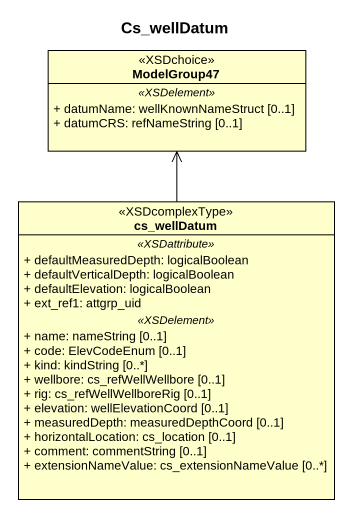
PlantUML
@startuml
title Cs_wellDatum
hide circle
hide empty members
skinparam classAttributeIconSize 0
class ModelGroup47 <<XSDchoice>> {
  .. <<XSDelement>> ..
  + datumName: wellKnownNameStruct [0..1]
  + datumCRS: refNameString [0..1]
}
class cs_wellDatum <<XSDcomplexType>> {
  .. <<XSDattribute>> ..
  + defaultMeasuredDepth: logicalBoolean
  + defaultVerticalDepth: logicalBoolean
  + defaultElevation: logicalBoolean
  + ext_ref1: attgrp_uid
  .. <<XSDelement>> ..
  + name: nameString [0..1]
  + code: ElevCodeEnum [0..1]
  + kind: kindString [0..*]
  + wellbore: cs_refWellWellbore [0..1]
  + rig: cs_refWellWellboreRig [0..1]
  + elevation: wellElevationCoord [0..1]
  + measuredDepth: measuredDepthCoord [0..1]
  + horizontalLocation: cs_location [0..1]
  + comment: commentString [0..1]
  + extensionNameValue: cs_extensionNameValue [0..*]
}
cs_wellDatum -up-> ModelGroup47
@enduml
